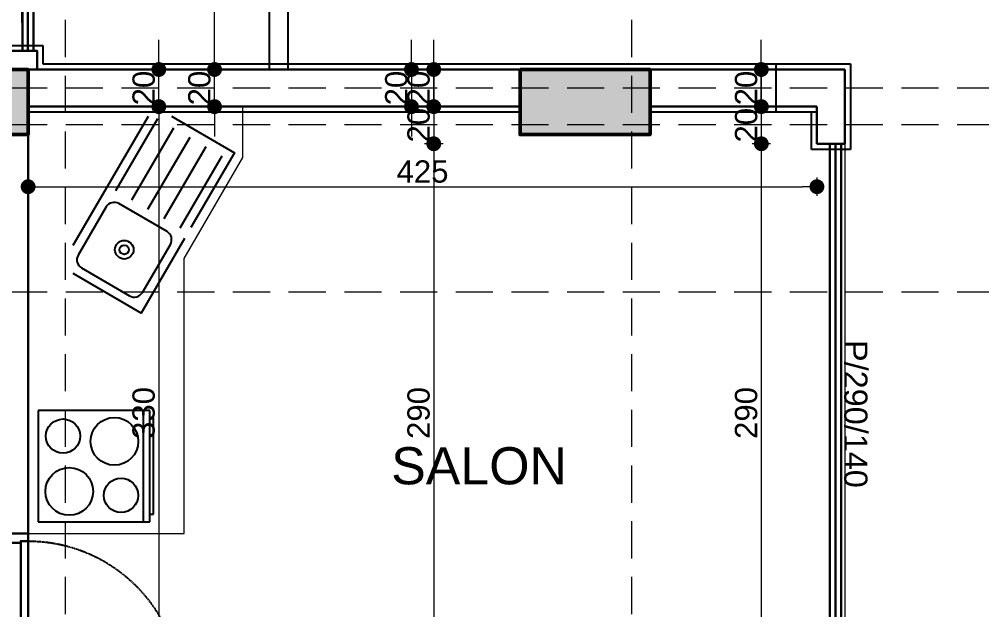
# Model space of a CAD drawing. Header units: millimetres. Extents: x 38129 to 72024, y -56282 to 16512.
# Drawn here: x 55138 to 55656, y -43791 to -43473 of the extents above; entities that cross this region are included whole.
import ezdxf

# ---------------------------------------------------------------- set-up
doc = ezdxf.new("R2010")
doc.units = ezdxf.units.MM
doc.linetypes.add('HIDDEN', pattern=[0.375, 0.25, -0.125])
for name, color, linetype, lineweight in [('AKS', 55, 'HIDDEN', 0), ('COLUMN4', 3, 'Continuous', 50), ('DIŞÖLÇÜ', 37, 'Continuous', 0), ('DUVAR', 255, 'Continuous', 30), ('KAPI', 4, 'Continuous', 30), ('mahal', 7, 'Continuous', 5), ('pencere', 195, 'Continuous', 30), ('pencere+KAPI', 1, 'Continuous', 0), ('TARAMA', 252, 'Continuous', 0), ('ölçü İÇ', 31, 'Continuous', 0)]:
    doc.layers.add(name, color=color, linetype=linetype, lineweight=lineweight)
for name, color, linetype in [('balkon', 171, 'Continuous'), ('HIDDEN', 1, 'HIDDEN'), ('sıva', 41, 'Continuous'), ('tefriş', 42, 'Continuous')]:
    doc.layers.add(name, color=color, linetype=linetype)
doc.styles.add('icdisolcu_yazi', font='arial.ttf')
doc.styles.get("Standard").update_dxf_attribs({"font": 'arial.ttf'})
doc.styles.add('style1', font='arial.ttf')
doc.dimstyles.new('İç Ölçü', dxfattribs={"dimtxt": 12, "dimasz": 8, "dimexe": 5, "dimexo": 0, "dimgap": 2, "dimtad": 1, "dimdec": 0, "dimzin": 12, "dimdsep": 46, "dimtxsty": 'icdisolcu_yazi', "dimblk": 'DOT', "dimcen": 8, "dimdle": 5, "dimclrd": 256, "dimclre": 256, "dimclrt": 7, "dimadec": 0, "dimazin": 3, "dimtfac": 1, "dimtdec": 0, "dimtix": 1, "dimtmove": 2, "dimatfit": 3, "dimldrblk": 'DOT', "dimfxl": 0, "dimtolj": 1, "dimtzin": 0, "dimlwd": -1, "dimlwe": -1, "dimarcsym": 0})

# ---------------------------------------------------------------- blocks, each defined once
blk = doc.blocks.new('_Dot')
at = {"color": 0, "lineweight": -2}
blk.add_line((-0.5, 0), (-1, 0), dxfattribs=at)
at = {"color": 0, "lineweight": 30, "const_width": 0.5}
blk.add_lwpolyline([(-0.25, 0, 1), (0.25, 0, 1)], format="xyb", close=True, dxfattribs=at)
blk = doc.blocks.new('*D1852')
at = {"layer": 'Defpoints', "color": 0, "lineweight": 120, "transparency": 16777216}
for p in [(55213.14, -43500.41), (55213.14, -43500.41), (55213.14, -43520.41)]:
    blk.add_point(p, dxfattribs=at)
at = {"layer": 'ölçü İÇ', "linetype": 'Continuous', "transparency": 16777216}
for p, q in [((55213.14, -43492.41), (55213.14, -43484.41)), ((55213.14, -43520.41), (55213.14, -43500.41)), ((55213.14, -43528.41), (55213.14, -43536.41))]:
    blk.add_line(p, q, dxfattribs=at)
at = {"layer": 'ölçü İÇ', "transparency": 16777216}
for p, q in [((55213.14, -43500.41), (55218.14, -43500.41)), ((55213.14, -43520.41), (55218.14, -43520.41))]:
    blk.add_line(p, q, dxfattribs=at)
at = {"layer": 'ölçü İÇ', "transparency": 16777216, "xscale": 8, "yscale": 8, "zscale": 8}
for p, rotation in [((55213.14, -43500.41), 270), ((55213.14, -43520.41), 90)]:
    blk.add_blockref('_Dot', p, dxfattribs=dict(at, rotation=rotation))
at = {"layer": 'ölçü İÇ', "color": 7, "transparency": 16777216, "insert": (55205.02, -43510.41), "char_height": 12, "attachment_point": 5, "rotation": 90, "style": 'icdisolcu_yazi'}
blk.add_mtext('\\A1;20', dxfattribs=at)
blk = doc.blocks.new('*U35')
for p, q in [((4, 0), (0, 0)), ((86, 0), (90, 0))]:
    blk.add_line(p, q)
blk.add_lwpolyline([(4, 0), (86, 0), (86, -4), (4, -4)], close=True)
for points in [[(0, -9.56), (5, -9.56), (5, -4)], [(90, -9.56), (85, -9.56), (85, -4)]]:
    blk.add_lwpolyline(points)
at = {"layer": 'DUVAR'}
for p, q in [((0, 0), (0, -9.56)), ((90, 0), (90, -9.56))]:
    blk.add_line(p, q, dxfattribs=at)
at = {"layer": 'HIDDEN'}
blk.add_line((4, 0), (4, 82), dxfattribs=at)
blk.add_arc((4, 0), 82, 360, 90, dxfattribs=at)
blk = doc.blocks.new('*D2025')
at = {"layer": 'Defpoints', "color": 0, "lineweight": 120, "transparency": 16777216}
for p in [(55567.58, -43540.41), (55142.75, -43563.54), (55567.58, -43563.54)]:
    blk.add_point(p, dxfattribs=at)
at = {"layer": 'ölçü İÇ', "transparency": 16777216}
for p, q in [((55142.75, -43563.54), (55142.75, -43558.54)), ((55567.58, -43558.54), (55567.58, -43568.54))]:
    blk.add_line(p, q, dxfattribs=at)
at = {"layer": 'ölçü İÇ', "linetype": 'Continuous', "transparency": 16777216}
blk.add_line((55150.75, -43563.54), (55559.58, -43563.54), dxfattribs=at)
at = {"layer": 'ölçü İÇ', "transparency": 16777216, "xscale": 8, "yscale": 8, "zscale": 8, "rotation": 180}
blk.add_blockref('_Dot', (55142.75, -43563.54), dxfattribs=at)
at = {"layer": 'ölçü İÇ', "transparency": 16777216, "xscale": 8, "yscale": 8, "zscale": 8}
blk.add_blockref('_Dot', (55567.58, -43563.54), dxfattribs=at)
at = {"layer": 'ölçü İÇ', "color": 7, "transparency": 16777216, "insert": (55355.16, -43555.42), "char_height": 12, "attachment_point": 5, "style": 'icdisolcu_yazi'}
blk.add_mtext('\\A1;425', dxfattribs=at)
blk = doc.blocks.new('*D2061')
at = {"layer": 'Defpoints', "color": 0, "lineweight": 120, "transparency": 16777216}
for p in [(55213.14, -43520.41), (55213.14, -43850.42), (55213.14, -43850.42)]:
    blk.add_point(p, dxfattribs=at)
at = {"layer": 'ölçü İÇ', "transparency": 16777216}
for p, q in [((55213.14, -43520.41), (55208.14, -43520.41)), ((55213.14, -43850.42), (55218.14, -43850.42))]:
    blk.add_line(p, q, dxfattribs=at)
at = {"layer": 'ölçü İÇ', "linetype": 'Continuous', "transparency": 16777216}
blk.add_line((55213.14, -43528.41), (55213.14, -43842.42), dxfattribs=at)
at = {"layer": 'ölçü İÇ', "transparency": 16777216, "xscale": 8, "yscale": 8, "zscale": 8}
for p, rotation in [((55213.14, -43520.41), 90), ((55213.14, -43850.42), 270)]:
    blk.add_blockref('_Dot', p, dxfattribs=dict(at, rotation=rotation))
at = {"layer": 'ölçü İÇ', "color": 7, "transparency": 16777216, "insert": (55205.01, -43685.42), "char_height": 12, "attachment_point": 5, "rotation": 90, "style": 'icdisolcu_yazi'}
blk.add_mtext('\\A1;330', dxfattribs=at)
blk = doc.blocks.new('*D2068')
at = {"layer": 'Defpoints', "color": 0, "lineweight": 120, "transparency": 16777216}
for p in [(55369.26, -43500.41), (55361.21, -43520.41), (55369.26, -43520.41)]:
    blk.add_point(p, dxfattribs=at)
at = {"layer": 'ölçü İÇ', "linetype": 'Continuous', "transparency": 16777216}
for p, q in [((55361.21, -43492.41), (55361.21, -43484.41)), ((55361.21, -43500.41), (55361.21, -43520.41)), ((55361.21, -43528.41), (55361.21, -43536.41))]:
    blk.add_line(p, q, dxfattribs=at)
at = {"layer": 'ölçü İÇ', "transparency": 16777216}
for p, q in [((55366.21, -43500.41), (55356.21, -43500.41)), ((55366.21, -43520.41), (55356.21, -43520.41))]:
    blk.add_line(p, q, dxfattribs=at)
at = {"layer": 'ölçü İÇ', "transparency": 16777216, "xscale": 8, "yscale": 8, "zscale": 8}
for p, rotation in [((55361.21, -43500.41), 270), ((55361.21, -43520.41), 90)]:
    blk.add_blockref('_Dot', p, dxfattribs=dict(at, rotation=rotation))
at = {"layer": 'ölçü İÇ', "color": 7, "transparency": 16777216, "insert": (55353.08, -43510.41), "char_height": 12, "attachment_point": 5, "rotation": 90, "style": 'icdisolcu_yazi'}
blk.add_mtext('\\A1;20', dxfattribs=at)
blk = doc.blocks.new('*D2069')
at = {"layer": 'Defpoints', "color": 0, "lineweight": 120, "transparency": 16777216}
for p in [(55369.26, -43520.41), (55361.21, -43540.41), (55567.58, -43540.41)]:
    blk.add_point(p, dxfattribs=at)
at = {"layer": 'ölçü İÇ', "linetype": 'Continuous', "transparency": 16777216}
for p, q in [((55361.21, -43512.41), (55361.21, -43504.41)), ((55361.21, -43520.41), (55361.21, -43540.41)), ((55361.21, -43548.41), (55361.21, -43556.41))]:
    blk.add_line(p, q, dxfattribs=at)
at = {"layer": 'ölçü İÇ', "transparency": 16777216}
for p, q in [((55366.21, -43520.41), (55356.21, -43520.41)), ((55366.21, -43540.41), (55356.21, -43540.41))]:
    blk.add_line(p, q, dxfattribs=at)
at = {"layer": 'ölçü İÇ', "transparency": 16777216, "xscale": 8, "yscale": 8, "zscale": 8}
for p, rotation in [((55361.21, -43520.41), 270), ((55361.21, -43540.41), 90)]:
    blk.add_blockref('_Dot', p, dxfattribs=dict(at, rotation=rotation))
at = {"layer": 'ölçü İÇ', "color": 7, "transparency": 16777216, "insert": (55353.08, -43530.41), "char_height": 12, "attachment_point": 5, "rotation": 90, "style": 'icdisolcu_yazi'}
blk.add_mtext('\\A1;20', dxfattribs=at)
blk = doc.blocks.new('*D2070')
at = {"layer": 'Defpoints', "color": 0, "lineweight": 120, "transparency": 16777216}
for p in [(55567.58, -43540.41), (55361.21, -43830.43), (55567.58, -43830.43)]:
    blk.add_point(p, dxfattribs=at)
at = {"layer": 'ölçü İÇ', "transparency": 16777216}
for p, q in [((55366.21, -43540.41), (55356.21, -43540.41)), ((55366.21, -43830.43), (55356.21, -43830.43))]:
    blk.add_line(p, q, dxfattribs=at)
at = {"layer": 'ölçü İÇ', "linetype": 'Continuous', "transparency": 16777216}
blk.add_line((55361.21, -43548.41), (55361.21, -43822.43), dxfattribs=at)
at = {"layer": 'ölçü İÇ', "transparency": 16777216, "xscale": 8, "yscale": 8, "zscale": 8}
for p, rotation in [((55361.21, -43540.41), 90), ((55361.21, -43830.43), 270)]:
    blk.add_blockref('_Dot', p, dxfattribs=dict(at, rotation=rotation))
at = {"layer": 'ölçü İÇ', "color": 7, "transparency": 16777216, "insert": (55353.08, -43685.42), "char_height": 12, "attachment_point": 5, "rotation": 90, "style": 'icdisolcu_yazi'}
blk.add_mtext('\\A1;290', dxfattribs=at)
blk = doc.blocks.new('*D2085')
at = {"layer": 'Defpoints', "color": 0, "lineweight": 120, "transparency": 16777216}
for p in [(55537.63, -43500.41), (55537.63, -43520.41), (55537.63, -43520.41)]:
    blk.add_point(p, dxfattribs=at)
at = {"layer": 'ölçü İÇ', "linetype": 'Continuous', "transparency": 16777216}
for p, q in [((55537.63, -43492.41), (55537.63, -43484.41)), ((55537.63, -43500.41), (55537.63, -43520.41)), ((55537.63, -43528.41), (55537.63, -43536.41))]:
    blk.add_line(p, q, dxfattribs=at)
at = {"layer": 'ölçü İÇ', "transparency": 16777216}
for p, q in [((55537.63, -43500.41), (55542.63, -43500.41)), ((55537.63, -43520.41), (55542.63, -43520.41))]:
    blk.add_line(p, q, dxfattribs=at)
at = {"layer": 'ölçü İÇ', "transparency": 16777216, "xscale": 8, "yscale": 8, "zscale": 8}
for p, rotation in [((55537.63, -43500.41), 270), ((55537.63, -43520.41), 90)]:
    blk.add_blockref('_Dot', p, dxfattribs=dict(at, rotation=rotation))
at = {"layer": 'ölçü İÇ', "color": 7, "transparency": 16777216, "insert": (55529.5, -43510.41), "char_height": 12, "attachment_point": 5, "rotation": 90, "style": 'icdisolcu_yazi'}
blk.add_mtext('\\A1;20', dxfattribs=at)
blk = doc.blocks.new('*D2086')
at = {"layer": 'Defpoints', "color": 0, "lineweight": 120, "transparency": 16777216}
for p in [(55537.63, -43520.41), (55537.63, -43540.41), (55567.58, -43540.41)]:
    blk.add_point(p, dxfattribs=at)
at = {"layer": 'ölçü İÇ', "linetype": 'Continuous', "transparency": 16777216}
for p, q in [((55537.63, -43512.41), (55537.63, -43504.41)), ((55537.63, -43520.41), (55537.63, -43540.41)), ((55537.63, -43548.41), (55537.63, -43556.41))]:
    blk.add_line(p, q, dxfattribs=at)
at = {"layer": 'ölçü İÇ', "transparency": 16777216}
for p, q in [((55537.63, -43520.41), (55542.63, -43520.41)), ((55542.63, -43540.41), (55532.63, -43540.41))]:
    blk.add_line(p, q, dxfattribs=at)
at = {"layer": 'ölçü İÇ', "transparency": 16777216, "xscale": 8, "yscale": 8, "zscale": 8}
for p, rotation in [((55537.63, -43520.41), 270), ((55537.63, -43540.41), 90)]:
    blk.add_blockref('_Dot', p, dxfattribs=dict(at, rotation=rotation))
at = {"layer": 'ölçü İÇ', "color": 7, "transparency": 16777216, "insert": (55529.5, -43530.41), "char_height": 12, "attachment_point": 5, "rotation": 90, "style": 'icdisolcu_yazi'}
blk.add_mtext('\\A1;20', dxfattribs=at)
blk = doc.blocks.new('*D2087')
at = {"layer": 'Defpoints', "color": 0, "lineweight": 120, "transparency": 16777216}
for p in [(55567.58, -43540.41), (55537.63, -43830.43), (55567.58, -43830.43)]:
    blk.add_point(p, dxfattribs=at)
at = {"layer": 'ölçü İÇ', "transparency": 16777216}
for p, q in [((55542.63, -43540.41), (55532.63, -43540.41)), ((55542.63, -43830.43), (55532.63, -43830.43))]:
    blk.add_line(p, q, dxfattribs=at)
at = {"layer": 'ölçü İÇ', "linetype": 'Continuous', "transparency": 16777216}
blk.add_line((55537.63, -43548.41), (55537.63, -43822.43), dxfattribs=at)
at = {"layer": 'ölçü İÇ', "transparency": 16777216, "xscale": 8, "yscale": 8, "zscale": 8}
for p, rotation in [((55537.63, -43540.41), 90), ((55537.63, -43830.43), 270)]:
    blk.add_blockref('_Dot', p, dxfattribs=dict(at, rotation=rotation))
at = {"layer": 'ölçü İÇ', "color": 7, "transparency": 16777216, "insert": (55529.5, -43685.42), "char_height": 12, "attachment_point": 5, "rotation": 90, "style": 'icdisolcu_yazi'}
blk.add_mtext('\\A1;290', dxfattribs=at)
blk = doc.blocks.new('OVEN_60-60')
for p, q in [((60, 0), (0, 0)), ((0, 0), (0, -60)), ((60, -60), (60, 0)), ((0, -56.74), (60, -56.74)), ((0, -60), (60, -60)), ((4, -60), (4, -62)), ((4, -62), (56, -62)), ((56, -62), (56, -60))]:
    blk.add_line(p, q)
for centre, radius in [((16.35, -16.7), 12.84), ((46.12, -13.34), 9.22), ((43.3, -41), 12.84), ((14.22, -44.59), 9.22)]:
    blk.add_circle(centre, radius)
blk = doc.blocks.new('2352352')
for p, q in [((56530.35, 4658.5), (56491.46, 4681.15)), ((56525.32, 4649.86), (56486.43, 4672.51)), ((56520.29, 4641.22), (56481.4, 4663.87)), ((56515.25, 4632.58), (56476.37, 4655.23))]:
    blk.add_line(p, q)
for points in [[(56465.85, 4643.99), (56425.61, 4667.43), (56446.91, 4703.99)], [(56462.17, 4703.99), (56531.74, 4663.48)], [(56531.74, 4650.95), (56512.03, 4617.1), (56471.74, 4640.56)], [(56510.22, 4623.94), (56471.33, 4646.58)]]:
    blk.add_lwpolyline(points)
blk.add_lwpolyline([(56450.06, 4699.48), (56434.96, 4673.55, 0.414214), (56436.77, 4666.71), (56462.69, 4651.62, 0.414214), (56469.53, 4653.42), (56484.63, 4679.35, 0.414214), (56482.82, 4686.18), (56456.9, 4701.28, 0.414214)], format="xyb", close=True)
for radius in [5, 2.5]:
    blk.add_circle((56459.8, 4676.45), radius)
blk = doc.blocks.new('*D2142')
at = {"layer": 'Defpoints', "color": 0, "lineweight": 120, "transparency": 16777216}
for p in [(55243.15, -43500.41), (55243.15, -43500.41), (55213.15, -43520.41)]:
    blk.add_point(p, dxfattribs=at)
at = {"layer": 'ölçü İÇ', "linetype": 'Continuous', "transparency": 16777216}
for p, q in [((55243.15, -43492.41), (55243.15, -43484.41)), ((55243.15, -43520.41), (55243.15, -43500.41)), ((55243.15, -43528.41), (55243.15, -43536.41))]:
    blk.add_line(p, q, dxfattribs=at)
at = {"layer": 'ölçü İÇ', "transparency": 16777216}
for p, q in [((55243.15, -43500.41), (55248.15, -43500.41)), ((55238.15, -43520.41), (55248.15, -43520.41))]:
    blk.add_line(p, q, dxfattribs=at)
at = {"layer": 'ölçü İÇ', "transparency": 16777216, "xscale": 8, "yscale": 8, "zscale": 8}
for p, rotation in [((55243.15, -43500.41), 270), ((55243.15, -43520.41), 90)]:
    blk.add_blockref('_Dot', p, dxfattribs=dict(at, rotation=rotation))
at = {"layer": 'ölçü İÇ', "color": 7, "transparency": 16777216, "insert": (55235.03, -43510.41), "char_height": 12, "attachment_point": 5, "rotation": 90, "style": 'icdisolcu_yazi'}
blk.add_mtext('\\A1;20', dxfattribs=at)
blk = doc.blocks.new('*D2143')
at = {"layer": 'Defpoints', "color": 0, "lineweight": 120, "transparency": 16777216}
for p in [(55243.15, -43115.42), (55243.17, -43115.42), (55243.15, -43500.41)]:
    blk.add_point(p, dxfattribs=at)
at = {"layer": 'ölçü İÇ', "transparency": 16777216}
for p, q in [((55243.17, -43115.42), (55238.15, -43115.42)), ((55243.15, -43500.41), (55248.15, -43500.41))]:
    blk.add_line(p, q, dxfattribs=at)
at = {"layer": 'ölçü İÇ', "linetype": 'Continuous', "transparency": 16777216}
blk.add_line((55243.15, -43492.41), (55243.15, -43123.42), dxfattribs=at)
at = {"layer": 'ölçü İÇ', "transparency": 16777216, "xscale": 8, "yscale": 8, "zscale": 8}
for p, rotation in [((55243.15, -43115.42), 90), ((55243.15, -43500.41), 270)]:
    blk.add_blockref('_Dot', p, dxfattribs=dict(at, rotation=rotation))
at = {"layer": 'ölçü İÇ', "color": 7, "transparency": 16777216, "insert": (55235.02, -43307.91), "char_height": 12, "attachment_point": 5, "rotation": 90, "style": 'icdisolcu_yazi'}
blk.add_mtext('\\A1;385', dxfattribs=at)
blk = doc.blocks.new('*D2144')
at = {"layer": 'Defpoints', "color": 0, "lineweight": 120, "transparency": 16777216}
for p in [(55349.2, -43500.41), (55349.2, -43520.41), (55349.2, -43520.41)]:
    blk.add_point(p, dxfattribs=at)
at = {"layer": 'ölçü İÇ', "linetype": 'Continuous', "transparency": 16777216}
for p, q in [((55349.2, -43492.41), (55349.2, -43484.41)), ((55349.2, -43500.41), (55349.2, -43520.41)), ((55349.2, -43528.41), (55349.2, -43536.41))]:
    blk.add_line(p, q, dxfattribs=at)
at = {"layer": 'ölçü İÇ', "transparency": 16777216}
for p, q in [((55349.2, -43500.41), (55354.2, -43500.41)), ((55349.2, -43520.41), (55354.2, -43520.41))]:
    blk.add_line(p, q, dxfattribs=at)
at = {"layer": 'ölçü İÇ', "transparency": 16777216, "xscale": 8, "yscale": 8, "zscale": 8}
for p, rotation in [((55349.2, -43500.41), 270), ((55349.2, -43520.41), 90)]:
    blk.add_blockref('_Dot', p, dxfattribs=dict(at, rotation=rotation))
at = {"layer": 'ölçü İÇ', "color": 7, "transparency": 16777216, "insert": (55341.07, -43510.41), "char_height": 12, "attachment_point": 5, "rotation": 90, "style": 'icdisolcu_yazi'}
blk.add_mtext('\\A1;20', dxfattribs=at)
blk = doc.blocks.new('wertertw')
at = {"layer": 'TARAMA', "lineweight": -3}
h = blk.add_hatch(dxfattribs=at)
h.set_pattern_fill('ANSI33', color=256, scale=2.5, style=0)
h.set_pattern_definition([(45, (-86643.698, -32547.66), (-11.2253202, 11.2253202), []), (45, (-86632.472, -32547.66), (-11.2253202, 11.2253202), [7.9375, -3.96875])])
h.paths.add_polyline_path([(-616.25, 351.94), (-616.25, -88.06), (-306.25, -88.06), (-306.25, -68.06), (-596.25, -68.06), (-596.25, 331.94), (-306.25, 331.94), (-306.25, 351.94)])
h.paths.add_polyline_path([(38.75, -338.06), (78.75, -338.06), (78.75, -378.06), (38.75, -378.06)])
h.paths.add_polyline_path([(-471.25, -318.06), (-441.25, -318.06), (-441.25, -378.06), (-471.25, -378.06)])
h.paths.add_polyline_path([(-961.25, -318.06), (-931.25, -318.06), (-931.25, -378.06), (-961.25, -378.06)])
h.paths.add_polyline_path([(343.75, -163.06), (413.75, -163.06), (413.75, -198.06), (343.75, -198.06)])
h.paths.add_polyline_path([(8.75, -163.06), (78.75, -163.06), (78.75, -198.06), (8.75, -198.06)])
h.paths.add_polyline_path([(-1036.25, -148.06), (-906.25, -148.06), (-906.25, -178.06), (-1036.25, -178.06)])
h.paths.add_polyline_path([(-976.25, 256.94), (-916.25, 256.94), (-916.25, 226.94), (-976.25, 226.94)])
h.paths.add_polyline_path([(343.75, 459.44), (413.75, 459.44), (413.75, 424.44), (343.75, 424.44)])
h.paths.add_polyline_path([(8.75, 459.44), (78.75, 459.44), (78.75, 424.44), (8.75, 424.44)])
h.paths.add_polyline_path([(-616.25, 531.94), (-306.25, 531.94), (-306.25, 511.94), (-616.25, 511.94)])
h.paths.add_polyline_path([(-976.25, 656.94), (-916.25, 656.94), (-916.25, 626.94), (-976.25, 626.94)])
h.paths.add_polyline_path([(-616.25, 971.94), (-306.25, 971.94), (-306.25, 951.94), (-616.25, 951.94)])
h.paths.add_polyline_path([(343.75, 1081.94), (413.75, 1081.94), (413.75, 1046.94), (343.75, 1046.94)])
h.paths.add_polyline_path([(8.75, 1081.94), (78.75, 1081.94), (78.75, 1046.94), (8.75, 1046.94)])
h.paths.add_polyline_path([(-1036.25, 1061.94), (-906.25, 1061.94), (-906.25, 1031.94), (-1036.25, 1031.94)])
h.paths.add_polyline_path([(-931.25, 1286.94), (-901.25, 1286.94), (-901.25, 1226.94), (-931.25, 1226.94)])
h.paths.add_polyline_path([(68.75, 1332.04), (108.75, 1332.04), (108.75, 1292.04), (68.75, 1292.04)])
h.paths.add_polyline_path([(-511.25, 1332.04), (-481.25, 1332.04), (-481.25, 1252.04), (-511.25, 1252.04)])
at = {"layer": 'COLUMN4', "color": 3}
for points in [[(8.75, 1081.94), (78.75, 1081.94), (78.75, 1046.94), (8.75, 1046.94)], [(343.75, 1081.94), (413.75, 1081.94), (413.75, 1046.94), (343.75, 1046.94)]]:
    blk.add_lwpolyline(points, close=True, dxfattribs=at)
blk = doc.blocks.new('*D2237')
at = {"layer": 'Defpoints', "color": 0, "lineweight": 120, "transparency": 16777216}
for p in [(55243.14, -43115.42), (55243.16, -43115.42), (55243.14, -43500.41)]:
    blk.add_point(p, dxfattribs=at)
at = {"layer": 'ölçü İÇ', "transparency": 16777216}
for p, q in [((55243.16, -43115.42), (55238.14, -43115.42)), ((55243.14, -43500.41), (55248.14, -43500.41))]:
    blk.add_line(p, q, dxfattribs=at)
at = {"layer": 'ölçü İÇ', "linetype": 'Continuous', "transparency": 16777216}
blk.add_line((55243.14, -43492.41), (55243.14, -43123.42), dxfattribs=at)
at = {"layer": 'ölçü İÇ', "transparency": 16777216, "xscale": 8, "yscale": 8, "zscale": 8}
for p, rotation in [((55243.14, -43115.42), 90), ((55243.14, -43500.41), 270)]:
    blk.add_blockref('_Dot', p, dxfattribs=dict(at, rotation=rotation))
at = {"layer": 'ölçü İÇ', "color": 7, "transparency": 16777216, "insert": (55235.01, -43307.91), "char_height": 12, "attachment_point": 5, "rotation": 90, "style": 'icdisolcu_yazi'}
blk.add_mtext('\\A1;385', dxfattribs=at)

msp = doc.modelspace()

# ---------------------------------------------------------------- linework, layer by layer
at = {"layer": 'AKS', "ltscale": 80}
for p, q in [((55162.61, -42903.74), (55162.61, -45280.38)), ((55467.69, -42903.74), (55467.69, -45280.38)), ((55963.05, -43510.41), (53747.73, -43510.41)), ((55963.05, -43530.25), (53747.73, -43530.25)), ((55963.05, -43620.43), (53747.73, -43620.43))]:
    msp.add_line(p, q, dxfattribs=at)
at = {"layer": 'balkon'}
for p, q in [((55282.6, -43105.4), (55282.61, -43500.42)), ((55282.61, -43105.4), (55282.62, -43500.42)), ((55272.6, -43115.42), (55272.61, -43500.42)), ((55272.61, -43115.42), (55272.62, -43500.42))]:
    msp.add_line(p, q, dxfattribs=at)
at = {"layer": 'DUVAR'}
for p, q in [((55147.63, -43490.41), (55132.63, -43490.42)), ((55147.64, -43500.4), (55147.63, -43490.41)), ((55142.61, -43500.41), (55467.69, -43500.41)), ((55477.69, -43500.41), (55582.57, -43500.41)), ((55582.57, -43540.41), (55582.57, -43500.41)), ((55142.75, -43520.41), (55407.75, -43520.41)), ((55142.75, -43754.42), (55142.75, -43520.41)), ((55477.69, -43520.41), (55567.58, -43520.41)), ((55567.58, -43540.41), (55567.58, -43520.41)), ((55567.58, -43540.41), (55582.57, -43540.41)), ((55567.58, -43540.41), (55582.57, -43540.41))]:
    msp.add_line(p, q, dxfattribs=at)
msp.add_lwpolyline([(55147.64, -43500.4), (55147.63, -43490.41), (55132.63, -43490.42), (55132.64, -43500.41)], dxfattribs=at)
at = {"layer": 'pencere'}
for p, q in [((55139.63, -43490.42), (55139.61, -43350.11)), ((55139.64, -43490.42), (55139.62, -43350.11)), ((55142.63, -43490.42), (55142.61, -43350.11)), ((55142.64, -43490.42), (55142.62, -43350.11)), ((55145.63, -43490.42), (55145.61, -43350.11)), ((55145.64, -43490.42), (55145.62, -43350.11)), ((55574.58, -43830.43), (55574.57, -43540.41)), ((55577.58, -43830.43), (55577.57, -43540.41)), ((55580.58, -43830.43), (55580.57, -43540.41))]:
    msp.add_line(p, q, dxfattribs=at)
at = {"layer": 'sıva'}
for p, q in [((55129.64, -43487.42), (55150.64, -43487.41)), ((55150.64, -43487.41), (55150.65, -43497.4)), ((55150.65, -43497.4), (55476.91, -43497.4)), ((55467.69, -43497.4), (55585.57, -43497.4)), ((55545.48, -43497.4), (55545.48, -43523.41)), ((55585.57, -43497.4), (55585.57, -43543.41)), ((55344.61, -43523.41), (55142.75, -43523.42)), ((55407.75, -43523.41), (55145.75, -43523.41)), ((55407.75, -43523.41), (55258.37, -43523.41)), ((55370.61, -43523.41), (55344.61, -43523.41)), ((55344.61, -43523.41), (55344.61, -43523.41)), ((55370.61, -43523.41), (55370.61, -43523.41)), ((55567.58, -43523.41), (55477.75, -43523.41)), ((55545.48, -43523.41), (55477.75, -43523.41)), ((55564.58, -43543.41), (55564.58, -43523.41)), ((55585.57, -43543.41), (55564.58, -43543.41))]:
    msp.add_line(p, q, dxfattribs=at)
at = {"layer": 'tefriş', "color": 3, "lineweight": 15}
msp.add_lwpolyline([(53967.6, -44759.6), (53967.6, -43521.26), (54027.61, -43521.25), (54027.61, -43520.43), (54052.61, -43520.43), (54052.61, -43281.43), (54132.61, -43281.43), (54132.62, -43216.25), (54542.4, -43216.25), (54542.4, -43115.42), (54797.17, -43115.42), (54797.17, -43105.4), (55282.6, -43105.4), (55282.61, -43500.41), (55406.11, -43500.41), (55407.75, -43500.41), (55407.75, -43500.43), (55582.58, -43500.43), (55582.58, -43850.43), (55617.7, -43850.43), (55617.7, -44430.43)], dxfattribs=at)
at = {"layer": 'ölçü İÇ'}
for p, q in [((55258.37, -43547.87), (55258.37, -43520.41)), ((55226.75, -43602.16), (55258.37, -43547.87)), ((55226.75, -43642.69), (55226.75, -43602.16)), ((55226.75, -43750.42), (55226.75, -43642.69)), ((55142.75, -43750.42), (55226.75, -43750.42))]:
    msp.add_line(p, q, dxfattribs=at)

# ---------------------------------------------------------------- block references
at = {"layer": 'DIŞÖLÇÜ'}
msp.add_blockref('wertertw', (55063.99, -44582.37), dxfattribs=at)
at = {"layer": 'KAPI', "xscale": -1, "rotation": 269.9999999999999}
msp.add_blockref('*U35', (55142.75, -43840.42), dxfattribs=at)
at = {"layer": 'tefriş', "rotation": 90}
for name, p in [('2352352', (59870.98, -100057.28)), ('OVEN_60-60', (55148.21, -43744))]:
    msp.add_blockref(name, p, dxfattribs=at)

# ---------------------------------------------------------------- texts
at = {"layer": 'mahal', "insert": (55338.27, -43724.14), "char_height": 20, "attachment_point": 7}
msp.add_mtext_dynamic_manual_height_columns('SALON', width=250.3432, gutter_width=12.5, heights=[0], dxfattribs=at)
at = {"layer": 'pencere+KAPI', "insert": (55582.1, -43725.73), "char_height": 12.5, "width": 27.0954, "attachment_point": 9, "rotation": 270, "style": 'style1'}
msp.add_mtext('P/290/140', dxfattribs=at)

# ---------------------------------------------------------------- dimensions: what is measured, and where the dimension line sits
at = {"layer": 'ölçü İÇ'}
for base, p1, p2, angle, picture, middle in [((55243.14, -43115.42), (55243.14, -43500.41), (55243.16, -43115.42), 270, '*D2237', (55235.01, -43307.91)), ((55243.15, -43115.42), (55243.15, -43500.41), (55243.17, -43115.42), 270, '*D2143', (55235.02, -43307.91)), ((55213.14, -43500.41), (55213.14, -43520.41), (55213.14, -43500.41), 270, '*D1852', (55205.02, -43510.41)), ((55243.15, -43500.41), (55213.15, -43520.41), (55243.15, -43500.41), 270, '*D2142', (55235.03, -43510.41)), ((55349.2, -43520.41), (55349.2, -43500.41), (55349.2, -43520.41), 270, '*D2144', (55341.07, -43510.41)), ((55361.21, -43520.41), (55369.26, -43500.41), (55369.26, -43520.41), 90, '*D2068', (55353.08, -43510.41)), ((55537.63, -43520.41), (55537.63, -43500.41), (55537.63, -43520.41), 90, '*D2085', (55529.5, -43510.41)), ((55361.21, -43540.41), (55369.26, -43520.41), (55567.58, -43540.41), 90, '*D2069', (55353.08, -43530.41)), ((55537.63, -43540.41), (55537.63, -43520.41), (55567.58, -43540.41), 90, '*D2086', (55529.5, -43530.41)), ((55213.14, -43850.42), (55213.14, -43520.41), (55213.14, -43850.42), 90, '*D2061', (55205.01, -43685.42)), ((55361.21, -43830.43), (55567.58, -43540.41), (55567.58, -43830.43), 90, '*D2070', (55353.08, -43685.42)), ((55537.63, -43830.43), (55567.58, -43540.41), (55567.58, -43830.43), 90, '*D2087', (55529.5, -43685.42))]:
    dim = msp.add_linear_dim(base=base, p1=p1, p2=p2, angle=angle, dimstyle='İç Ölçü', dxfattribs=at)
    dim.commit()
    dim.dimension.update_dxf_attribs({"geometry": picture, "text_midpoint": middle})
dim = msp.add_linear_dim(base=(55567.58, -43563.54), p1=(55142.75, -43563.54), p2=(55567.58, -43540.41), dimstyle='İç Ölçü', dxfattribs=at)
dim.commit()
dim.dimension.update_dxf_attribs({"geometry": '*D2025', "text_midpoint": (55355.16, -43555.42)})

doc.saveas('drawing.dxf')
